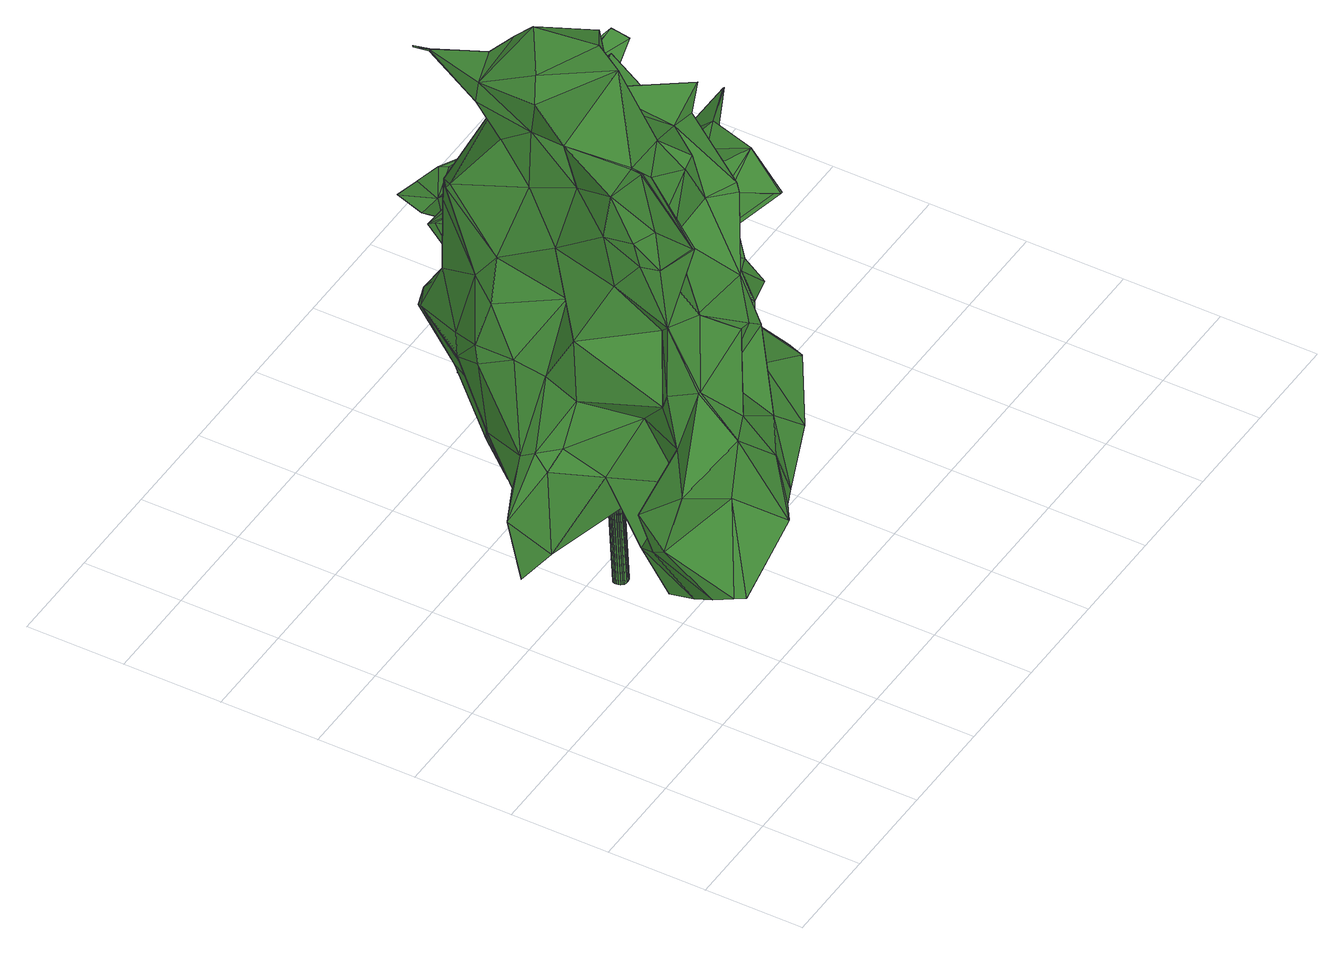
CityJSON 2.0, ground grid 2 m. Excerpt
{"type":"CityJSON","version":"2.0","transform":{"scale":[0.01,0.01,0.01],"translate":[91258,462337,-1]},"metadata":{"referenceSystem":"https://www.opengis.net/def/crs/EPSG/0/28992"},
"CityObjects":{
"tree1":{"type":"SolitaryVegetationObject","attributes":{"gtid":72,"crown_width_m":7.31,"crown_median_z":5.31,"trunk_H_m":5.54,"trunk_DBH_m":0.296,"trunk_radius_m":0.148,"trunk_base_height_m":-0.23,"original_gtid":"73"},"geometry":[{"type":"Solid","lod":"3","boundaries":[[[[0,1,2]],[[3,4,5]],[[6,7,8]],[[9,10,11]],[[12,13,14]],[[15,16,17]],[[18,19,20]],[[21,22,23]],[[24,25,26]],[[19,27,28]],[[29,17,16]],[[30,31,32]],[[33,30,32]],[[34,35,36]],[[12,14,37]],[[12,37,38]],[[39,40,41]],[[42,29,43]],[[44,45,24]],[[46,47,48]],[[49,50,51]],[[5,24,45]],[[52,53,43]],[[54,8,7]],[[42,55,56]],[[19,18,57]],[[58,59,46]],[[60,61,62]],[[63,64,65]],[[38,37,66]],[[63,67,68]],[[69,67,63]],[[14,13,69]],[[70,71,72]],[[73,74,75]],[[76,77,78]],[[79,80,81]],[[82,83,84]],[[85,86,2]],[[66,37,87]],[[58,88,59]],[[4,3,89]],[[35,90,91]],[[92,93,15]],[[56,94,72]],[[95,96,97]],[[98,99,100]],[[101,100,102]],[[103,104,105]],[[43,53,106]],[[102,100,51]],[[87,37,107]],[[93,108,16]],[[24,4,25]],[[109,22,21]],[[108,110,111]],[[89,25,4]],[[112,75,113]],[[21,23,79]],[[80,79,23]],[[89,26,25]],[[15,93,16]],[[90,11,91]],[[5,4,24]],[[111,110,114]],[[17,29,42]],[[17,42,115]],[[84,116,113]],[[84,113,117]],[[118,119,120]],[[17,121,15]],[[113,52,114]],[[44,24,26]],[[26,122,44]],[[45,105,5]],[[123,105,45]],[[5,105,3]],[[124,125,126]],[[16,108,29]],[[15,127,92]],[[52,128,111]],[[129,75,112]],[[73,75,129]],[[99,130,131]],[[132,133,134]],[[135,117,30]],[[58,136,88]],[[137,118,120]],[[92,138,93]],[[79,139,21]],[[140,130,98]],[[99,98,130]],[[20,141,18]],[[99,142,100]],[[84,83,87]],[[87,83,76]],[[143,60,46]],[[144,61,60]],[[56,115,42]],[[145,146,147]],[[86,71,70]],[[148,149,150]],[[19,28,20]],[[93,114,108]],[[110,108,114]],[[137,151,152]],[[104,133,122]],[[97,39,153]],[[97,153,154]],[[34,155,156]],[[157,49,158]],[[50,159,160]],[[102,160,58]],[[50,160,102]],[[157,158,161]],[[101,98,100]],[[162,107,14]],[[156,155,163]],[[154,163,155]],[[135,30,33]],[[75,164,165]],[[122,133,132]],[[166,167,137]],[[13,67,69]],[[79,81,168]],[[88,143,59]],[[86,70,61]],[[66,151,38]],[[169,38,151]],[[36,155,34]],[[72,71,127]],[[91,170,167]],[[132,171,172]],[[37,14,107]],[[130,140,173]],[[48,174,46]],[[117,82,84]],[[87,151,66]],[[10,170,11]],[[159,145,136]],[[147,136,145]],[[113,30,117]],[[56,121,115]],[[175,158,176]],[[175,176,119]],[[79,168,139]],[[88,136,147]],[[46,62,47]],[[60,62,46]],[[57,177,19]],[[57,141,177]],[[6,148,7]],[[46,178,58]],[[116,107,112]],[[56,55,94]],[[39,96,40]],[[154,156,163]],[[93,138,114]],[[120,134,169]],[[179,154,153]],[[41,153,39]],[[31,138,180]],[[86,61,144]],[[181,86,144]],[[119,134,120]],[[132,134,119]],[[89,182,26]],[[183,34,184]],[[103,12,104]],[[122,26,182]],[[64,142,185]],[[38,169,104]],[[38,104,12]],[[43,29,128]],[[128,52,43]],[[186,137,152]],[[187,85,2]],[[187,2,1]],[[152,87,186]],[[87,78,186]],[[94,188,189]],[[166,137,186]],[[144,60,190]],[[141,20,177]],[[114,52,111]],[[191,164,130]],[[53,164,191]],[[138,92,192]],[[78,87,76]],[[162,69,107]],[[109,193,54]],[[193,194,54]],[[44,122,45]],[[32,195,196]],[[170,91,11]],[[82,135,33]],[[33,76,83]],[[64,197,65]],[[185,73,198]],[[185,142,73]],[[59,143,46]],[[80,199,154]],[[23,199,80]],[[196,33,32]],[[82,33,83]],[[40,200,181]],[[132,119,171]],[[40,181,201]],[[40,201,41]],[[58,160,136]],[[196,76,33]],[[165,164,53]],[[13,103,67]],[[9,11,183]],[[11,90,183]],[[94,55,106]],[[117,135,82]],[[202,155,36]],[[118,203,119]],[[54,204,28]],[[54,9,204]],[[152,151,87]],[[85,192,71]],[[127,71,192]],[[72,121,56]],[[127,121,72]],[[36,205,202]],[[13,12,103]],[[62,206,47]],[[106,53,207]],[[131,208,99]],[[102,51,50]],[[209,180,187]],[[65,112,107]],[[65,107,69]],[[113,31,30]],[[203,210,211]],[[111,128,108]],[[108,128,29]],[[212,0,36]],[[10,210,203]],[[131,130,74]],[[172,213,103]],[[54,214,150]],[[54,150,9]],[[89,3,182]],[[134,104,169]],[[34,183,35]],[[215,212,77]],[[215,0,212]],[[186,78,216]],[[166,186,216]],[[216,91,166]],[[106,207,217]],[[7,218,214]],[[95,200,96]],[[23,22,199]],[[22,156,199]],[[158,49,219]],[[158,219,213]],[[137,167,118]],[[118,167,203]],[[63,65,69]],[[199,156,154]],[[22,204,156]],[[109,27,22]],[[109,28,27]],[[170,10,203]],[[158,203,211]],[[158,211,161]],[[170,203,167]],[[91,167,166]],[[87,107,84]],[[77,216,78]],[[103,123,122]],[[103,122,172]],[[0,209,187]],[[21,139,109]],[[159,149,145]],[[220,60,143]],[[60,220,190]],[[202,97,155]],[[154,155,97]],[[127,15,121]],[[196,215,76]],[[77,76,215]],[[157,221,49]],[[50,49,221]],[[169,151,137]],[[120,169,137]],[[74,208,131]],[[73,208,74]],[[222,174,48]],[[126,125,81]],[[194,8,54]],[[193,8,194]],[[193,109,139]],[[193,139,168]],[[205,0,2]],[[39,97,96]],[[86,223,205]],[[129,197,224]],[[136,160,159]],[[0,205,36]],[[85,71,86]],[[49,51,219]],[[219,51,142]],[[154,179,80]],[[18,141,57]],[[181,144,225]],[[85,187,192]],[[219,68,213]],[[63,68,219]],[[20,28,204]],[[72,94,189]],[[114,31,113]],[[114,138,31]],[[217,188,106]],[[94,106,188]],[[173,217,207]],[[173,207,130]],[[129,112,197]],[[123,103,105]],[[3,122,182]],[[69,162,14]],[[226,197,185]],[[226,185,198]],[[195,209,196]],[[215,209,0]],[[215,196,209]],[[205,2,86]],[[206,61,70]],[[51,100,142]],[[227,206,189]],[[227,189,188]],[[188,217,222]],[[188,222,48]],[[217,140,222]],[[191,207,53]],[[130,207,191]],[[70,189,206]],[[72,189,70]],[[32,31,195]],[[127,192,92]],[[115,121,17]],[[98,101,140]],[[222,101,174]],[[140,101,222]],[[62,61,206]],[[7,214,54]],[[74,130,164]],[[126,80,179]],[[75,74,164]],[[47,227,48]],[[188,48,227]],[[47,206,227]],[[124,220,143]],[[217,173,140]],[[148,145,149]],[[119,203,175]],[[158,175,203]],[[142,64,219]],[[63,219,64]],[[112,113,116]],[[134,133,104]],[[22,27,177]],[[202,95,97]],[[126,81,80]],[[179,153,41]],[[228,106,55]],[[228,55,42]],[[172,176,213]],[[158,213,176]],[[159,50,221]],[[178,174,101]],[[178,46,174]],[[178,101,58]],[[102,58,101]],[[84,107,116]],[[27,19,177]],[[0,187,1]],[[161,221,157]],[[159,221,161]],[[81,8,168]],[[125,8,81]],[[68,67,213]],[[213,67,103]],[[35,183,90]],[[201,179,41]],[[198,73,129]],[[45,122,123]],[[65,197,112]],[[54,28,109]],[[9,150,10]],[[161,149,159]],[[211,210,161]],[[161,210,10]],[[209,195,180]],[[138,192,180]],[[195,31,180]],[[192,187,180]],[[220,124,126]],[[220,126,201]],[[10,149,161]],[[150,149,10]],[[64,185,197]],[[165,113,75]],[[22,177,204]],[[150,214,218]],[[6,146,148]],[[148,146,145]],[[147,146,229]],[[150,218,148]],[[7,148,218]],[[36,35,212]],[[204,177,20]],[[9,183,184]],[[126,179,201]],[[104,122,105]],[[168,8,193]],[[105,122,3]],[[132,172,122]],[[73,142,99]],[[73,99,208]],[[143,125,124]],[[143,88,125]],[[147,125,88]],[[147,229,125]],[[6,229,146]],[[190,220,225]],[[190,225,144]],[[201,225,220]],[[181,225,201]],[[6,8,229]],[[125,229,8]],[[176,172,171]],[[176,171,119]],[[35,91,230]],[[216,230,91]],[[40,96,200]],[[129,224,198]],[[198,224,226]],[[226,224,197]],[[9,184,204]],[[43,106,228]],[[43,228,42]],[[53,52,165]],[[165,52,113]],[[204,184,156]],[[34,156,184]],[[212,230,77]],[[35,230,212]],[[77,230,216]],[[86,181,200]],[[202,205,223]],[[202,223,95]],[[200,95,223]],[[200,223,86]],[[231,232,233]],[[231,233,234]],[[234,233,235]],[[234,235,236]],[[233,232,237]],[[233,237,235]],[[235,237,238]],[[235,238,236]],[[237,232,239]],[[237,239,238]],[[238,239,240]],[[238,240,236]],[[239,232,241]],[[239,241,240]],[[240,241,242]],[[240,242,236]],[[241,232,243]],[[241,243,242]],[[242,243,244]],[[242,244,236]],[[243,232,245]],[[243,245,244]],[[244,245,246]],[[244,246,236]],[[245,232,247]],[[245,247,246]],[[246,247,248]],[[246,248,236]],[[247,232,249]],[[247,249,248]],[[248,249,250]],[[248,250,236]],[[249,232,251]],[[249,251,250]],[[250,251,252]],[[250,252,236]],[[251,232,253]],[[251,253,252]],[[252,253,254]],[[252,254,236]],[[253,232,255]],[[253,255,254]],[[254,255,256]],[[254,256,236]],[[255,232,257]],[[255,257,256]],[[256,257,258]],[[256,258,236]],[[257,232,259]],[[257,259,258]],[[258,259,260]],[[258,260,236]],[[259,232,261]],[[259,261,260]],[[260,261,262]],[[260,262,236]],[[261,232,263]],[[261,263,262]],[[262,263,264]],[[262,264,236]],[[263,232,265]],[[263,265,264]],[[264,265,266]],[[264,266,236]],[[265,232,267]],[[265,267,266]],[[266,267,268]],[[266,268,236]],[[267,232,269]],[[267,269,268]],[[268,269,270]],[[268,270,236]],[[269,232,271]],[[269,271,270]],[[270,271,272]],[[270,272,236]],[[271,232,273]],[[271,273,272]],[[272,273,274]],[[272,274,236]],[[273,232,275]],[[273,275,274]],[[274,275,276]],[[274,276,236]],[[275,232,277]],[[275,277,276]],[[276,277,278]],[[276,278,236]],[[277,232,279]],[[277,279,278]],[[278,279,280]],[[278,280,236]],[[279,232,231]],[[279,231,280]],[[280,231,234]],[[280,234,236]]]]}]},
"tree2":{"type":"SolitaryVegetationObject","attributes":{"gtid":110,"crown_width_m":6.9,"crown_median_z":1.7,"trunk_H_m":2,"trunk_DBH_m":0.136,"trunk_radius_m":0.0679,"trunk_base_height_m":-0.3,"original_gtid":"111"},"geometry":[{"type":"Solid","lod":"3","boundaries":[[[[281,282,283]],[[284,285,286]],[[287,288,289]],[[290,291,292]],[[293,292,291]],[[294,295,296]],[[291,297,298]],[[299,300,296]],[[301,302,303]],[[304,285,305]],[[281,306,307]],[[308,309,310]],[[311,312,313]],[[314,313,312]],[[315,301,303]],[[316,317,318]],[[319,320,321]],[[322,323,324]],[[325,311,326]],[[303,327,315]],[[328,329,330]],[[331,332,333]],[[334,335,336]],[[337,338,339]],[[340,288,341]],[[342,343,344]],[[345,323,346]],[[347,348,349]],[[350,351,352]],[[353,354,355]],[[356,355,354]],[[357,321,358]],[[327,297,291]],[[359,348,347]],[[359,331,348]],[[330,329,360]],[[361,362,363]],[[364,365,366]],[[367,368,363]],[[301,369,370]],[[369,371,370]],[[372,335,373]],[[374,375,376]],[[334,373,335]],[[369,377,371]],[[378,379,369]],[[324,323,345]],[[371,377,380]],[[363,381,367]],[[382,383,314]],[[322,346,323]],[[346,322,384]],[[385,386,387]],[[383,388,389]],[[383,382,388]],[[310,390,391]],[[392,393,394]],[[392,394,334]],[[395,396,397]],[[398,399,400]],[[401,372,373]],[[295,394,393]],[[402,358,403]],[[296,404,405]],[[406,366,407]],[[384,312,284]],[[301,380,302]],[[370,380,301]],[[370,371,380]],[[284,286,346]],[[408,409,410]],[[398,411,412]],[[413,294,326]],[[414,415,416]],[[363,417,381]],[[418,419,420]],[[421,318,422]],[[300,407,423]],[[300,423,296]],[[334,394,373]],[[424,425,395]],[[426,395,425]],[[427,375,428]],[[427,428,326]],[[301,315,429]],[[430,326,405]],[[430,405,404]],[[413,295,294]],[[296,295,393]],[[431,432,433]],[[298,434,435]],[[331,359,332]],[[436,326,428]],[[401,437,372]],[[415,364,438]],[[439,440,292]],[[441,442,443]],[[444,445,446]],[[315,327,291]],[[344,343,420]],[[447,419,418]],[[435,448,449]],[[382,311,388]],[[450,318,421]],[[304,451,452]],[[453,313,454]],[[322,337,339]],[[455,456,288]],[[431,419,447]],[[308,290,309]],[[457,377,458]],[[385,387,459]],[[329,435,360]],[[455,460,461]],[[462,452,451]],[[462,451,463]],[[311,313,388]],[[342,344,464]],[[342,464,304]],[[375,427,426]],[[385,465,466]],[[467,385,466]],[[390,468,429]],[[469,435,306]],[[416,415,404]],[[469,306,281]],[[468,470,301]],[[301,470,369]],[[369,379,377]],[[364,366,471]],[[449,332,381]],[[449,381,298]],[[431,447,472]],[[378,369,470]],[[384,322,473]],[[450,421,474]],[[326,311,413]],[[416,407,414]],[[475,476,458]],[[462,463,476]],[[462,476,409]],[[307,477,281]],[[478,477,307]],[[469,457,479]],[[422,318,317]],[[422,317,480]],[[481,345,482]],[[355,356,402]],[[314,312,384]],[[478,434,297]],[[398,483,411]],[[402,484,358]],[[470,472,378]],[[441,485,486]],[[321,487,403]],[[481,338,337]],[[339,338,461]],[[474,461,338]],[[336,401,488]],[[353,489,490]],[[491,492,420]],[[351,483,493]],[[295,494,394]],[[495,422,350]],[[360,435,469]],[[298,297,434]],[[404,415,438]],[[496,497,305]],[[455,383,389]],[[498,383,455]],[[307,434,478]],[[307,306,434]],[[499,342,452]],[[299,402,403]],[[407,500,501]],[[336,335,437]],[[336,437,401]],[[291,298,293]],[[372,437,335]],[[415,365,364]],[[502,332,359]],[[283,457,469]],[[287,503,504]],[[321,403,358]],[[356,354,505]],[[320,319,357]],[[320,357,397]],[[506,431,310]],[[506,309,431]],[[357,319,321]],[[472,447,418]],[[378,410,379]],[[418,420,410]],[[325,507,508]],[[509,510,374]],[[368,332,502]],[[367,332,368]],[[416,511,407]],[[512,283,282]],[[477,282,281]],[[327,478,297]],[[499,420,343]],[[342,499,343]],[[513,362,361]],[[495,459,387]],[[495,387,386]],[[313,314,383]],[[396,426,427]],[[392,514,460]],[[395,426,396]],[[485,515,480]],[[366,365,414]],[[325,436,507]],[[326,436,325]],[[325,508,311]],[[288,287,504]],[[516,517,316]],[[408,420,499]],[[291,308,315]],[[290,308,291]],[[456,455,474]],[[439,350,422]],[[284,305,285]],[[518,481,482]],[[282,477,519]],[[282,519,302]],[[477,478,519]],[[516,480,517]],[[339,488,322]],[[336,488,339]],[[373,394,494]],[[406,520,471]],[[304,286,285]],[[464,286,304]],[[349,348,521]],[[522,482,523]],[[346,482,345]],[[523,482,346]],[[469,479,360]],[[524,309,485]],[[508,305,284]],[[496,305,508]],[[288,504,484]],[[471,366,406]],[[472,410,378]],[[377,457,283]],[[480,317,517]],[[316,517,317]],[[296,355,299]],[[440,480,515]],[[525,293,526]],[[459,466,465]],[[386,474,421]],[[397,487,320]],[[527,487,397]],[[385,459,465]],[[512,282,380]],[[473,322,488]],[[473,488,401]],[[296,405,294]],[[402,299,355]],[[340,289,288]],[[528,493,529]],[[495,350,352]],[[495,352,459]],[[460,489,392]],[[474,530,456]],[[386,530,474]],[[361,444,446]],[[283,469,281]],[[385,340,341]],[[421,495,386]],[[352,466,459]],[[379,475,377]],[[520,406,501]],[[520,501,500]],[[520,500,403]],[[470,390,472]],[[431,472,390]],[[515,485,309]],[[515,309,290]],[[407,501,406]],[[403,500,299]],[[498,313,383]],[[531,532,358]],[[397,430,404]],[[396,430,397]],[[396,427,430]],[[374,428,375]],[[374,328,428]],[[402,356,484]],[[326,430,427]],[[386,341,530]],[[386,385,341]],[[503,466,400]],[[288,530,341]],[[288,456,530]],[[436,428,328]],[[442,433,443]],[[436,328,330]],[[332,367,381]],[[472,418,410]],[[344,420,492]],[[346,286,523]],[[475,409,476]],[[464,523,286]],[[298,417,293]],[[491,522,492]],[[491,431,522]],[[293,525,412]],[[293,412,292]],[[483,533,350]],[[351,350,533]],[[351,533,483]],[[361,446,534]],[[468,390,470]],[[507,436,330]],[[467,466,503]],[[339,461,336]],[[497,463,451]],[[409,452,462]],[[449,298,435]],[[373,494,401]],[[535,446,445]],[[534,446,535]],[[426,425,347]],[[426,347,349]],[[304,305,451]],[[497,451,305]],[[352,528,466]],[[414,365,415]],[[401,494,473]],[[382,494,311]],[[473,494,382]],[[304,452,342]],[[458,476,463]],[[452,408,499]],[[485,316,486]],[[480,316,485]],[[301,429,468]],[[375,426,349]],[[516,316,480]],[[441,486,442]],[[486,316,450]],[[318,450,316]],[[414,407,366]],[[295,536,494]],[[413,536,295]],[[537,535,361]],[[363,368,537]],[[363,537,361]],[[331,510,509]],[[374,376,509]],[[537,368,502]],[[363,362,525]],[[494,536,311]],[[333,510,331]],[[528,529,398]],[[374,510,435]],[[417,363,526]],[[417,526,293]],[[525,526,363]],[[374,329,328]],[[374,435,329]],[[409,408,452]],[[345,481,324]],[[505,484,356]],[[321,320,487]],[[333,435,510]],[[449,448,332]],[[333,332,448]],[[435,333,448]],[[455,461,474]],[[461,460,336]],[[483,529,493]],[[308,429,315]],[[483,350,439]],[[508,284,312]],[[508,312,311]],[[475,458,377]],[[518,433,442]],[[314,384,473]],[[379,410,475]],[[409,475,410]],[[322,324,337]],[[314,473,382]],[[482,522,433]],[[524,485,441]],[[482,433,518]],[[288,484,505]],[[505,538,453]],[[441,432,524]],[[347,535,359]],[[457,539,479]],[[502,359,535]],[[537,502,535]],[[361,535,445]],[[361,445,444]],[[540,398,529]],[[344,523,464]],[[457,458,539]],[[518,442,481]],[[481,442,486]],[[435,434,306]],[[486,450,481]],[[408,410,420]],[[324,481,337]],[[527,403,487]],[[288,505,498]],[[288,498,455]],[[541,531,484]],[[292,411,439]],[[542,395,541]],[[292,440,515]],[[292,515,290]],[[303,302,519]],[[327,303,519]],[[512,380,377]],[[407,300,500]],[[299,500,300]],[[404,511,416]],[[512,377,283]],[[412,411,292]],[[380,282,302]],[[327,519,478]],[[296,511,404]],[[423,407,511]],[[423,511,296]],[[523,492,522]],[[523,344,492]],[[404,438,527]],[[404,527,397]],[[375,349,521]],[[471,520,527]],[[506,310,309]],[[310,431,390]],[[527,520,403]],[[471,527,364]],[[438,364,527]],[[541,395,397]],[[542,503,395]],[[542,541,484]],[[542,484,503]],[[298,381,417]],[[450,474,338]],[[540,529,483]],[[389,313,453]],[[352,351,493]],[[352,493,528]],[[389,453,538]],[[353,490,389]],[[353,389,505]],[[346,384,284]],[[431,433,522]],[[458,463,539]],[[308,391,429]],[[390,429,391]],[[398,513,399]],[[294,405,326]],[[528,398,466]],[[400,466,398]],[[483,398,540]],[[362,513,398]],[[525,362,398]],[[525,398,412]],[[450,338,481]],[[443,432,441]],[[330,479,497]],[[463,497,479]],[[360,479,330]],[[357,532,397]],[[432,443,433]],[[507,330,543]],[[497,543,330]],[[496,543,497]],[[508,543,496]],[[508,507,543]],[[355,489,353]],[[355,296,489]],[[392,489,296]],[[392,296,393]],[[490,489,389]],[[389,489,455]],[[460,455,489]],[[505,389,538]],[[484,504,503]],[[313,498,454]],[[505,454,498]],[[347,425,534]],[[424,534,425]],[[534,535,347]],[[534,513,361]],[[484,531,358]],[[467,503,287]],[[467,287,340]],[[467,340,385]],[[440,422,480]],[[421,422,495]],[[389,388,313]],[[311,536,413]],[[392,334,514]],[[309,544,431]],[[310,391,308]],[[531,541,532]],[[358,532,357]],[[309,524,544]],[[432,544,524]],[[432,431,544]],[[454,545,453]],[[453,545,505]],[[454,505,545]],[[439,411,483]],[[541,397,532]],[[534,399,513]],[[424,503,399]],[[395,503,424]],[[503,400,399]],[[399,534,424]],[[287,289,340]],[[439,422,440]],[[505,354,353]],[[420,419,491]],[[491,419,431]],[[376,521,509]],[[376,375,521]],[[509,521,331]],[[331,521,348]],[[463,479,539]],[[336,514,334]],[[460,514,336]],[[546,547,548]],[[546,548,549]],[[549,548,550]],[[549,550,551]],[[548,547,552]],[[548,552,550]],[[550,552,553]],[[550,553,551]],[[552,547,554]],[[552,554,553]],[[553,554,555]],[[553,555,551]],[[554,547,556]],[[554,556,555]],[[555,556,557]],[[555,557,551]],[[556,547,558]],[[556,558,557]],[[557,558,559]],[[557,559,551]],[[558,547,560]],[[558,560,559]],[[559,560,561]],[[559,561,551]],[[560,547,562]],[[560,562,561]],[[561,562,563]],[[561,563,551]],[[562,547,564]],[[562,564,563]],[[563,564,565]],[[563,565,551]],[[564,547,566]],[[564,566,565]],[[565,566,567]],[[565,567,551]],[[566,547,568]],[[566,568,567]],[[567,568,569]],[[567,569,551]],[[568,547,570]],[[568,570,569]],[[569,570,571]],[[569,571,551]],[[570,547,572]],[[570,572,571]],[[571,572,573]],[[571,573,551]],[[572,547,574]],[[572,574,573]],[[573,574,575]],[[573,575,551]],[[574,547,576]],[[574,576,575]],[[575,576,577]],[[575,577,551]],[[576,547,578]],[[576,578,577]],[[577,578,579]],[[577,579,551]],[[578,547,580]],[[578,580,579]],[[579,580,581]],[[579,581,551]],[[580,547,582]],[[580,582,581]],[[581,582,583]],[[581,583,551]],[[582,547,584]],[[582,584,583]],[[583,584,585]],[[583,585,551]],[[584,547,586]],[[584,586,585]],[[585,586,587]],[[585,587,551]],[[586,547,588]],[[586,588,587]],[[587,588,589]],[[587,589,551]],[[588,547,590]],[[588,590,589]],[[589,590,591]],[[589,591,551]],[[590,547,592]],[[590,592,591]],[[591,592,593]],[[591,593,551]],[[592,547,594]],[[592,594,593]],[[593,594,595]],[[593,595,551]],[[594,547,546]],[[594,546,595]],[[595,546,549]],[[595,549,551]]]]}]}
},
"vertices":[
[251,538,786],[339,396,814],[286,376,857],[642,1009,210],[712,977,188],[655,938,172],[617,567,1007],[509,651,1069],[534,658,1119],[565,877,969],[539,893,821],[450,923,850],[445,804,282],[448,802,282],[356,733,295],[89,255,536],[121,174,435],[128,135,450],[447,986,1138],[459,959,1134],[457,958,1130],[509,774,1229],[417,832,1142],[427,720,1200],[729,947,178],[743,994,205],[757,973,223],[480,847,1160],[482,847,1156],[184,187,396],[176,539,339],[244,468,501],[175,546,530],[106,589,446],[393,713,965],[351,756,812],[347,633,892],[354,735,297],[408,811,317],[343,453,1148],[305,324,1058],[346,452,1148],[187,151,424],[297,265,462],[728,913,180],[696,906,170],[543,366,800],[450,293,789],[483,288,762],[689,690,582],[649,562,666],[663,564,553],[250,332,395],[338,263,471],[599,807,1055],[310,131,537],[246,90,566],[446,984,1140],[569,469,796],[617,412,919],[472,461,903],[358,341,855],[375,356,836],[493,751,463],[488,664,576],[410,681,400],[385,794,345],[519,798,402],[599,763,443],[424,697,329],[243,272,789],[240,273,789],[234,188,719],[535,433,450],[519,428,392],[354,419,435],[185,609,534],[273,675,665],[275,750,621],[523,646,1232],[485,584,1229],[512,605,1113],[176,578,323],[173,619,463],[289,588,410],[231,333,762],[259,348,896],[271,728,472],[630,425,926],[741,996,207],[380,878,900],[356,803,746],[97,314,591],[104,287,510],[333,168,619],[299,443,1022],[317,409,1050],[325,505,1086],[651,331,571],[600,381,443],[626,449,634],[624,447,637],[636,477,639],[531,872,328],[529,874,328],[631,907,190],[372,161,514],[376,670,386],[176,245,365],[506,810,1194],[190,305,340],[193,305,338],[360,562,438],[319,434,423],[193,364,419],[141,116,450],[336,567,419],[179,540,338],[467,975,558],[533,977,533],[450,976,529],[205,185,606],[659,923,227],[633,904,191],[510,446,1070],[589,530,1044],[481,501,1103],[114,233,654],[202,268,364],[364,463,532],[572,363,441],[564,408,398],[628,900,374],[595,892,370],[509,923,392],[133,576,297],[604,562,892],[440,965,540],[259,323,540],[512,775,1227],[624,286,585],[445,983,1137],[598,554,547],[559,448,933],[321,371,939],[624,613,942],[659,548,1026],[661,536,1018],[621,616,944],[628,770,844],[598,787,934],[411,820,412],[340,826,557],[350,478,1144],[319,599,1169],[378,606,1022],[407,718,1083],[698,727,617],[633,791,582],[680,654,800],[578,525,779],[646,810,748],[404,693,335],[398,595,1090],[410,365,473],[353,392,444],[358,844,591],[429,914,659],[584,682,1206],[479,918,392],[463,933,786],[631,887,385],[635,876,384],[520,332,535],[530,335,753],[546,851,524],[566,840,499],[457,958,1133],[539,445,747],[353,478,1145],[297,419,622],[308,322,1057],[660,999,219],[380,869,914],[419,788,1025],[565,552,564],[336,828,558],[247,352,716],[423,227,620],[300,217,716],[452,467,1034],[421,335,491],[205,297,672],[556,718,1178],[533,721,1137],[208,535,566],[183,577,555],[412,616,561],[525,439,571],[389,700,1168],[290,382,992],[373,450,1120],[311,512,998],[493,907,631],[415,837,1096],[291,478,912],[418,291,799],[463,300,511],[565,410,401],[240,525,658],[507,826,763],[536,788,620],[355,613,775],[610,780,434],[463,767,949],[258,600,671],[294,766,644],[498,207,549],[533,650,909],[600,735,509],[477,441,1064],[676,697,656],[504,297,651],[290,425,982],[419,515,647],[321,408,1048],[537,527,617],[369,297,716],[272,182,523],[689,540,1068],[319,748,730],[455,552,77],[440,552,77],[454,555,77],[440,571,632],[440,575,631],[425,572,631],[453,559,77],[438,579,631],[451,562,77],[436,582,631],[448,565,77],[433,584,631],[444,566,77],[429,586,631],[440,567,77],[426,586,631],[437,566,76],[422,586,630],[433,565,76],[418,585,630],[430,563,76],[415,583,630],[427,560,76],[413,579,630],[426,556,76],[411,576,631],[425,553,77],[410,572,631],[426,549,77],[411,568,631],[427,545,77],[412,565,631],[429,542,77],[414,562,631],[432,539,77],[417,559,631],[436,538,77],[421,558,632],[440,537,78],[425,557,632],[443,538,78],[429,557,632],[447,539,78],[432,559,632],[450,541,78],[435,561,632],[452,544,78],[438,564,632],[454,548,78],[439,567,632],
[1085,719,200],[1031,680,220],[1010,766,268],[875,1103,207],[834,995,254],[820,1000,258],[1162,989,381],[1124,1068,353],[1118,1026,435],[1098,840,319],[1057,717,310],[1118,820,348],[1152,792,326],[1139,1164,228],[1122,1184,235],[1209,1224,248],[1081,675,298],[1151,733,297],[1272,1204,335],[1310,1246,260],[925,637,272],[981,595,267],[1007,610,281],[841,964,191],[886,988,208],[1101,727,195],[1126,684,177],[1022,808,280],[1007,887,251],[994,824,259],[1044,1134,179],[938,1083,216],[1020,1055,230],[935,1148,272],[1011,723,307],[1040,1036,366],[1116,1024,436],[1098,1056,448],[1422,1113,368],[1431,1174,341],[1405,1142,391],[874,1207,299],[872,1190,310],[885,1170,326],[1086,1055,191],[1150,1058,166],[1048,661,299],[1108,922,212],[1107,881,185],[1053,944,171],[1258,865,173],[1285,757,241],[1212,874,206],[1063,1297,252],[1022,1316,241],[985,1252,256],[934,1171,330],[1006,1151,376],[970,1189,320],[1163,1043,478],[1163,1069,490],[772,925,210],[771,924,212],[768,989,255],[868,1154,324],[843,1124,258],[1365,914,227],[1279,875,180],[1297,912,205],[1184,931,465],[1225,909,475],[1214,944,457],[1139,1162,230],[1193,1136,242],[1222,1174,276],[1225,1155,278],[1420,1112,368],[1322,1153,357],[1320,798,196],[1075,877,192],[1324,883,347],[1269,863,332],[1283,781,360],[1371,1261,274],[1373,1289,277],[1397,1302,279],[1284,717,282],[1312,755,260],[861,669,261],[885,614,233],[886,614,231],[978,1331,235],[1017,1309,224],[1172,897,207],[1234,956,222],[1234,895,201],[920,712,195],[846,758,231],[846,757,229],[949,604,233],[1282,718,281],[975,1193,266],[997,1127,319],[869,1114,216],[1239,1060,478],[1163,1070,492],[1238,1059,480],[1054,1176,220],[1073,1166,248],[924,790,268],[996,801,263],[1139,1249,259],[1139,1248,257],[1084,1265,248],[1335,1019,282],[1318,1057,285],[1334,1111,291],[1189,887,338],[1262,956,320],[1233,991,363],[969,1275,223],[1279,1170,357],[1307,1184,353],[1276,1173,188],[1194,1137,240],[1398,1303,280],[1319,1307,250],[817,862,171],[854,839,208],[852,838,209],[1155,883,343],[1195,852,332],[1107,1154,216],[1320,1306,249],[1315,1270,242],[1287,1299,192],[1206,780,313],[852,839,210],[885,900,242],[785,908,223],[1099,1058,450],[1135,990,437],[1313,1270,244],[1339,988,279],[1339,988,277],[1320,974,270],[1208,1024,252],[1150,1025,193],[978,734,281],[1210,1101,255],[909,874,346],[913,988,299],[894,990,303],[1131,709,247],[1145,820,210],[1124,1021,198],[977,1329,236],[1312,1244,258],[1119,911,442],[1084,904,436],[976,1000,297],[945,1041,320],[925,1008,303],[1387,898,371],[1389,899,370],[1387,900,370],[875,852,219],[1227,813,314],[1206,781,311],[1013,1118,393],[863,902,196],[817,863,170],[1087,1056,193],[1049,1026,318],[1059,1158,356],[1119,1174,379],[997,801,261],[926,811,250],[1253,1052,485],[1083,1243,260],[998,1181,326],[874,869,210],[951,864,218],[788,990,250],[1252,1052,483],[1223,983,422],[1212,984,430],[917,724,278],[1075,796,230],[883,713,279],[1386,1254,281],[861,798,234],[940,1215,258],[1049,1187,413],[862,792,231],[877,852,217],[1060,681,205],[1123,658,220],[1012,849,225],[1032,923,430],[932,1130,342],[882,1028,280],[1171,870,472],[1245,1100,337],[1031,952,332],[980,1062,355],[1324,1153,355],[941,1216,260],[1131,1219,263],[1122,1182,237],[882,943,278],[802,989,258],[1225,909,473],[1038,1209,217],[1162,1041,480],[916,999,223],[951,925,205],[1062,1065,346],[750,882,184],[1341,1257,278],[1372,1290,279],[1317,773,235],[1234,993,364],[1201,1019,317],[1148,1065,293],[985,834,252],[1050,965,180],[951,1061,183],[1246,876,183],[1211,875,204],[1286,1299,194],[993,682,244],[1288,899,332],[1071,1280,253],[1099,908,349],[1097,967,341],[1130,968,421],[944,1043,318],[1007,611,279],[1385,1255,283],[1275,895,190],[885,988,301],[820,1000,260],[991,920,242],[1205,843,330],[1208,789,318],[1306,1212,282],[1214,943,455],[1217,909,468],[1079,1125,414],[1274,1112,326],[1333,1110,293],[1197,909,467],[1333,956,276],[1329,883,262],[1055,1177,218],[1299,850,277],[1107,1152,218],[978,845,236],[1186,901,462],[1318,1057,287],[1316,1057,286],[985,958,219],[934,900,235],[1054,983,242],[1097,1001,70],[1090,1002,70],[1097,1003,70],[1103,983,269],[1103,985,270],[1096,984,270],[1096,1005,70],[1102,986,270],[1095,1006,70],[1101,988,270],[1094,1008,70],[1100,989,270],[1092,1008,70],[1098,990,270],[1091,1009,71],[1097,990,270],[1089,1009,71],[1095,990,270],[1087,1008,71],[1093,990,270],[1086,1007,71],[1092,989,270],[1085,1006,70],[1090,987,270],[1084,1004,70],[1090,986,270],[1083,1003,70],[1089,984,270],[1083,1001,70],[1089,982,270],[1084,999,70],[1090,981,270],[1085,998,70],[1091,979,269],[1086,996,70],[1092,978,269],[1088,996,70],[1094,977,269],[1089,995,69],[1095,977,269],[1091,995,69],[1097,977,269],[1093,996,69],[1099,977,269],[1094,997,69],[1100,978,269],[1096,998,69],[1101,980,269],[1096,1000,70],[1102,981,269]
]}
